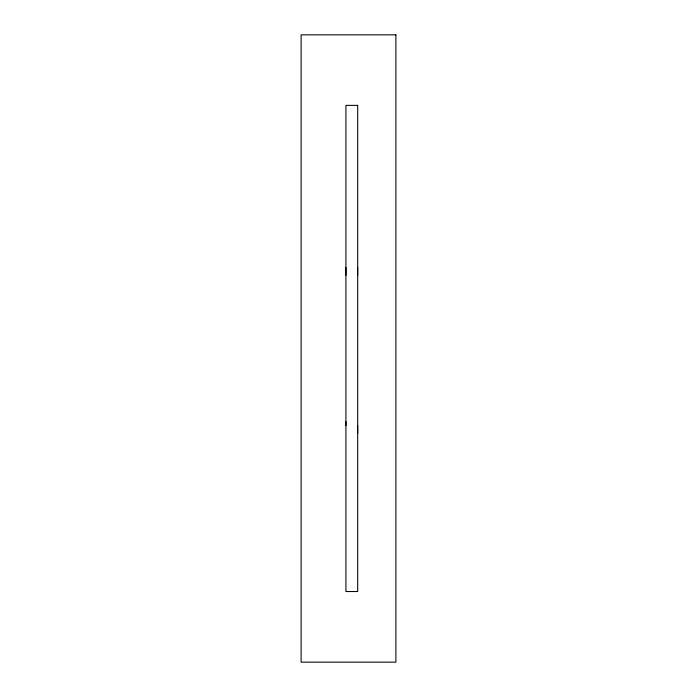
<?xml version="1.0" encoding="UTF-8"?>
<svg xmlns="http://www.w3.org/2000/svg" width="697" height="697" viewBox="0 0 697 697"><rect width="100%" height="100%" fill="white"/><g stroke="black" fill="none" stroke-linecap="round" stroke-linejoin="round"><path stroke-width="1.05" d="M345.921 275.289L345.921 267.448M357.683 433.412L357.683 425.571M357.683 275.289L357.683 267.448M345.921 425.501L345.921 421.65M395.896 34.85L301.104 34.85L301.104 662.15L395.896 662.15L395.896 34.85M357.683 105.369L345.921 105.369L345.921 591.526L357.683 591.526L357.683 105.369"/></g></svg>
